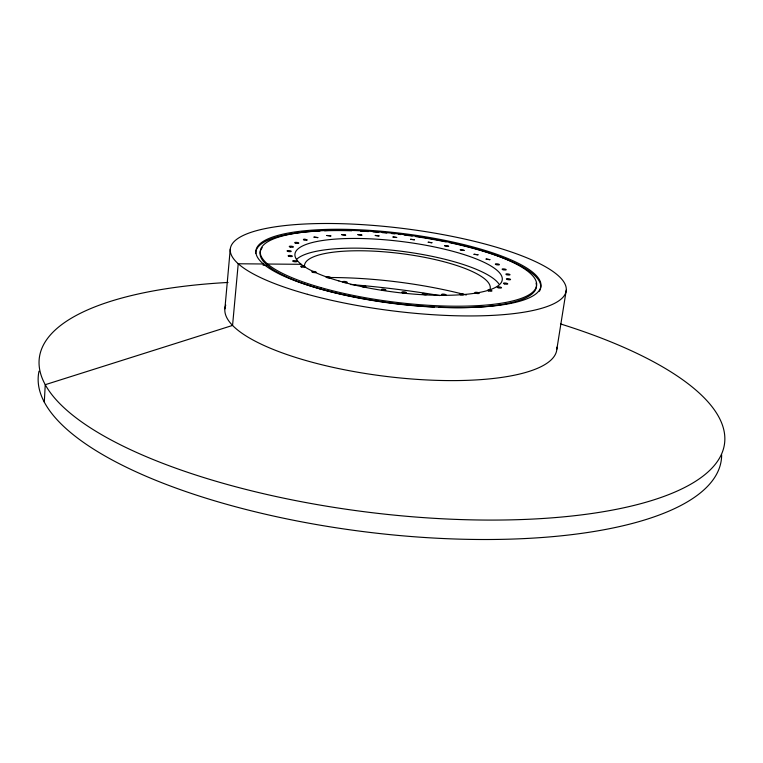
<?xml version="1.0" encoding="UTF-8"?>
<svg xmlns="http://www.w3.org/2000/svg" width="763" height="763" viewBox="0 0 763 763"><rect width="100%" height="100%" fill="white"/><g stroke="black" fill="none" stroke-linecap="round" stroke-linejoin="round"><path stroke-width="1.14" d="M44.302 402.12L45.246 384.695L232.562 325.429L238.228 263.769L263.359 263.988L263.216 265.429M224.885 308.815L230.254 249.1M556.847 349.196L566.27 290.112M301.194 264.313L267.603 264.027L267.46 265.467L264.284 265.438M304.675 267.536A93.563 23.5 7.1 0 1 398.887 253.306A93.563 23.5 7.1 0 1 489.827 289.892M296.492 259.458A104.235 26.19 7.1 0 1 399.039 250.97A104.235 26.19 7.1 0 1 498.878 283.903M536.065 283.14A139.2 34.221 7.1 0 1 438.859 307.327M434.261 307.127A139.2 34.221 7.1 0 1 262.253 247.632M449.369 242.615A143.558 35.308 7.1 0 1 539.431 291.189M255.729 253.507A143.558 35.308 7.1 0 1 320.031 230.96M324.59 230.779A143.558 35.308 7.1 0 1 351.648 230.779M360.546 231.132A143.558 35.308 7.1 0 1 368.443 231.571M373.002 231.885A143.558 35.308 7.1 0 1 378.725 232.324M382.177 232.62A143.558 35.308 7.1 0 1 386.793 233.049M391.409 233.516A143.558 35.308 7.1 0 1 394.881 233.888M398.353 234.279A143.558 35.308 7.1 0 1 400.67 234.556M404.142 234.994A143.558 35.308 7.1 0 1 412.22 236.072M415.673 236.578A143.558 35.308 7.1 0 1 446.097 241.928M556.876 347.194A167.211 47.583 7.1 0 1 383.512 376.092A167.211 47.583 7.1 0 1 225.762 305.095M327.461 277.522A167.211 47.583 7.1 0 1 466.288 294.995M560.481 323.922A345.286 112.38 7.1 0 1 636.666 504.753A345.286 112.38 7.1 0 1 109.223 438.954A345.286 112.38 7.1 0 1 228.042 282.453M350.37 284.494A345.286 112.38 7.1 0 1 439.803 295.577M721.645 454.796A344.094 115.661 7.1 0 1 367.68 532.145A344.094 115.661 7.1 0 1 39.018 371.18M361.843 235.109L357.933 234.67L361.843 235.109M477.991 254.794L474.033 254.279L477.991 254.794M317.837 237.541L313.831 237.112L317.799 237.646M431.915 242.691L428.024 242.195L431.877 242.777M379.001 235.91L375.11 235.443L378.992 235.939M489.894 259.62L485.907 259.038L489.846 259.716M330.837 235.939L326.879 235.49L330.837 235.939M448.606 246.249L444.695 245.753L448.606 246.249M396.684 237.474L392.811 236.978L396.674 237.503M345.649 235.138L341.719 234.661L345.649 235.138M307.022 239.963C301.871 241.356 302.577 237.436 307.022 240.002M464.095 250.321L460.165 249.806L464.095 250.35M414.462 239.763L410.589 239.305L414.462 239.763M460.356 294.652A2.232 0.572 7.8 0 0 463.828 294.671A2.232 0.572 7.8 0 0 460.671 293.698A2.232 0.572 7.8 0 0 460.356 294.652M475.902 293.269A2.213 0.563 7.9 0 0 479.269 293.25A2.213 0.563 7.9 0 0 476.055 292.296A2.213 0.563 7.9 0 0 475.902 293.269M488.549 290.903A2.194 0.553 8 0 0 491.944 290.932A2.194 0.553 8 0 0 488.825 289.978A2.194 0.553 8 0 0 488.549 290.903M498.096 287.718A2.175 0.544 8.1 0 0 501.501 287.794A2.175 0.544 8.1 0 0 498.487 286.831A2.175 0.544 8.1 0 0 498.096 287.718M504.429 283.884A2.146 0.525 8.2 0 0 507.738 283.922A2.146 0.525 8.2 0 0 504.686 282.997A2.146 0.525 8.2 0 0 504.429 283.884M507.347 279.506A2.117 0.515 8.2 0 0 510.561 279.516A2.117 0.515 8.2 0 0 507.481 278.629A2.117 0.515 8.2 0 0 507.347 279.506M506.766 274.709A2.089 0.505 8.1 0 0 509.999 274.766A2.089 0.505 8.1 0 0 507.033 273.869A2.089 0.505 8.1 0 0 506.766 274.709M503.055 269.711A2.07 0.486 8.1 0 0 506.212 269.74A2.07 0.486 8.1 0 0 503.227 268.881A2.07 0.486 8.1 0 0 503.055 269.711M496.217 264.608A2.041 0.477 8 0 0 499.403 264.685A2.041 0.477 8 0 0 496.541 263.817A2.041 0.477 8 0 0 496.217 264.608M295.596 243.187A2.06 0.486 6.1 0 0 298.781 243.13A2.06 0.486 6.1 0 0 295.825 242.357A2.06 0.486 6.1 0 0 295.596 243.187M290.245 247.031A2.089 0.496 6.1 0 0 293.431 246.935A2.089 0.496 6.1 0 0 290.388 246.172A2.089 0.496 6.1 0 0 290.245 247.031M287.937 251.428A2.117 0.515 6 0 0 291.228 251.37A2.117 0.515 6 0 0 288.223 250.569A2.117 0.515 6 0 0 287.937 251.428M289.101 256.339A2.136 0.525 6 0 0 292.382 256.244A2.136 0.525 6 0 0 289.272 255.443A2.136 0.525 6 0 0 289.101 256.339M293.583 261.547A2.165 0.534 6.1 0 0 296.96 261.49A2.165 0.534 6.1 0 0 293.898 260.65A2.165 0.534 6.1 0 0 293.583 261.547M301.614 266.974A2.194 0.553 6.1 0 0 304.962 266.869A2.194 0.553 6.1 0 0 301.786 266.029A2.194 0.553 6.1 0 0 301.614 266.974M312.773 272.362A2.213 0.563 6.2 0 0 316.206 272.286A2.213 0.563 6.2 0 0 313.068 271.418A2.213 0.563 6.2 0 0 312.773 272.362M327.031 277.589A2.232 0.572 6.4 0 0 330.427 277.474A2.232 0.572 6.4 0 0 327.174 276.607A2.232 0.572 6.4 0 0 327.031 277.589M343.693 282.396A2.241 0.582 6.6 0 0 347.155 282.32A2.241 0.582 6.6 0 0 343.941 281.413A2.241 0.582 6.6 0 0 343.693 282.396M362.32 286.63A2.251 0.591 6.8 0 0 365.849 286.592A2.251 0.591 6.8 0 0 362.683 285.648A2.251 0.591 6.8 0 0 362.32 286.63M382.397 290.159A2.26 0.591 7 0 0 385.849 290.083A2.26 0.591 7 0 0 382.578 289.158A2.26 0.591 7 0 0 382.397 290.159M402.902 292.782A2.26 0.591 7.2 0 0 406.402 292.744A2.26 0.591 7.2 0 0 403.188 291.79A2.26 0.591 7.2 0 0 402.902 292.782M423.198 294.423A2.26 0.591 7.4 0 0 426.736 294.432A2.26 0.591 7.4 0 0 423.589 293.45A2.26 0.591 7.4 0 0 423.198 294.423M442.674 295.081A2.251 0.582 7.6 0 0 446.117 295.052A2.251 0.582 7.6 0 0 442.883 294.089A2.251 0.582 7.6 0 0 442.674 295.081M338.896 280.937A104.455 25.541 7.1 0 0 501.882 281.289A104.455 25.541 7.1 0 0 355.033 238.447A104.455 25.541 7.1 0 0 338.896 280.937M321.433 287.765A139.238 34.106 7.1 0 0 536.36 286.688A139.238 34.106 7.1 0 0 337.523 230.283A139.238 34.106 7.1 0 0 321.433 287.765M319.335 288.672A143.597 35.184 7.1 0 0 540.681 287.365A143.597 35.184 7.1 0 0 335.234 229.281A143.597 35.184 7.1 0 0 319.335 288.672M307.394 294.289A169.262 41.545 7.1 0 0 566.108 291.342A169.262 41.545 7.1 0 0 321.271 223.521A169.262 41.545 7.1 0 0 307.394 294.289"/></g></svg>
